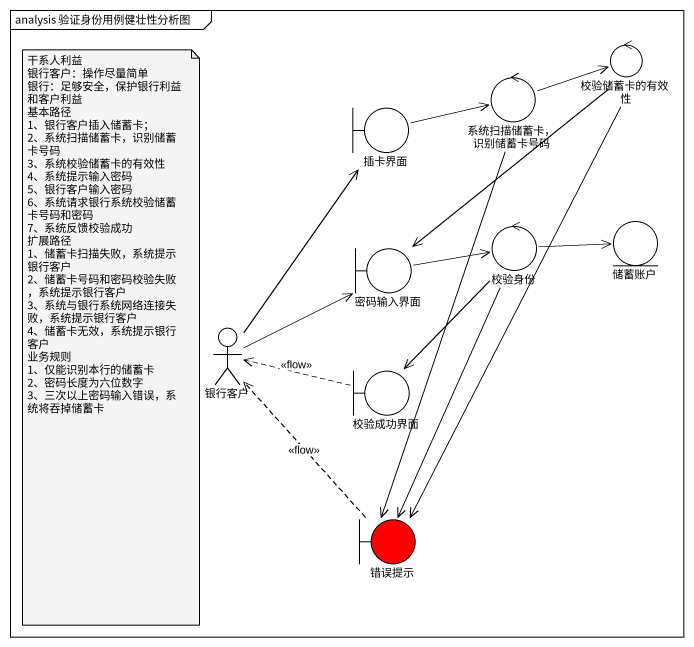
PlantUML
@startuml
mainframe analysis 验证身份用例健壮性分析图
control 校验储蓄卡的有效性
control "系统扫描储蓄卡，识别储蓄卡号码" as 系统扫描储蓄卡_识别储蓄卡号码
boundary 插卡界面
control 校验身份
entity 储蓄账户
boundary 密码输入界面
actor 银行客户
boundary 校验成功界面
boundary 错误提示 #FF0000
校验储蓄卡的有效性 --> 密码输入界面
校验储蓄卡的有效性 --> 错误提示
系统扫描储蓄卡_识别储蓄卡号码 -right-> 校验储蓄卡的有效性
系统扫描储蓄卡_识别储蓄卡号码 --> 错误提示
插卡界面 -right-> 系统扫描储蓄卡_识别储蓄卡号码
校验身份 -right-> 储蓄账户
校验身份 --> 校验成功界面
校验身份 --> 错误提示
密码输入界面 -right-> 校验身份
银行客户 -up-> 插卡界面
银行客户 -right-> 密码输入界面
校验成功界面 .left.> 银行客户 : <<flow>>
错误提示 .up.> 银行客户 : <<flow>>
note as N1
  干系人利益
  银行客户：操作尽量简单
  银行：足够安全，保护银行利益和客户利益
  基本路径
  1、银行客户插入储蓄卡；
  2、系统扫描储蓄卡，识别储蓄卡号码
  3、系统校验储蓄卡的有效性
  4、系统提示输入密码
  5、银行客户输入密码
  6、系统请求银行系统校验储蓄卡号码和密码
  7、系统反馈校验成功
  扩展路径
  1、储蓄卡扫描失败，系统提示银行客户
  2、储蓄卡号码和密码校验失败，系统提示银行客户
  3、系统与银行系统网络连接失败，系统提示银行客户
  4、储蓄卡无效，系统提示银行客户
  业务规则
  1、仅能识别本行的储蓄卡
  2、密码长度为六位数字
  3、三次以上密码输入错误，系统将吞掉储蓄卡
end note
@enduml
